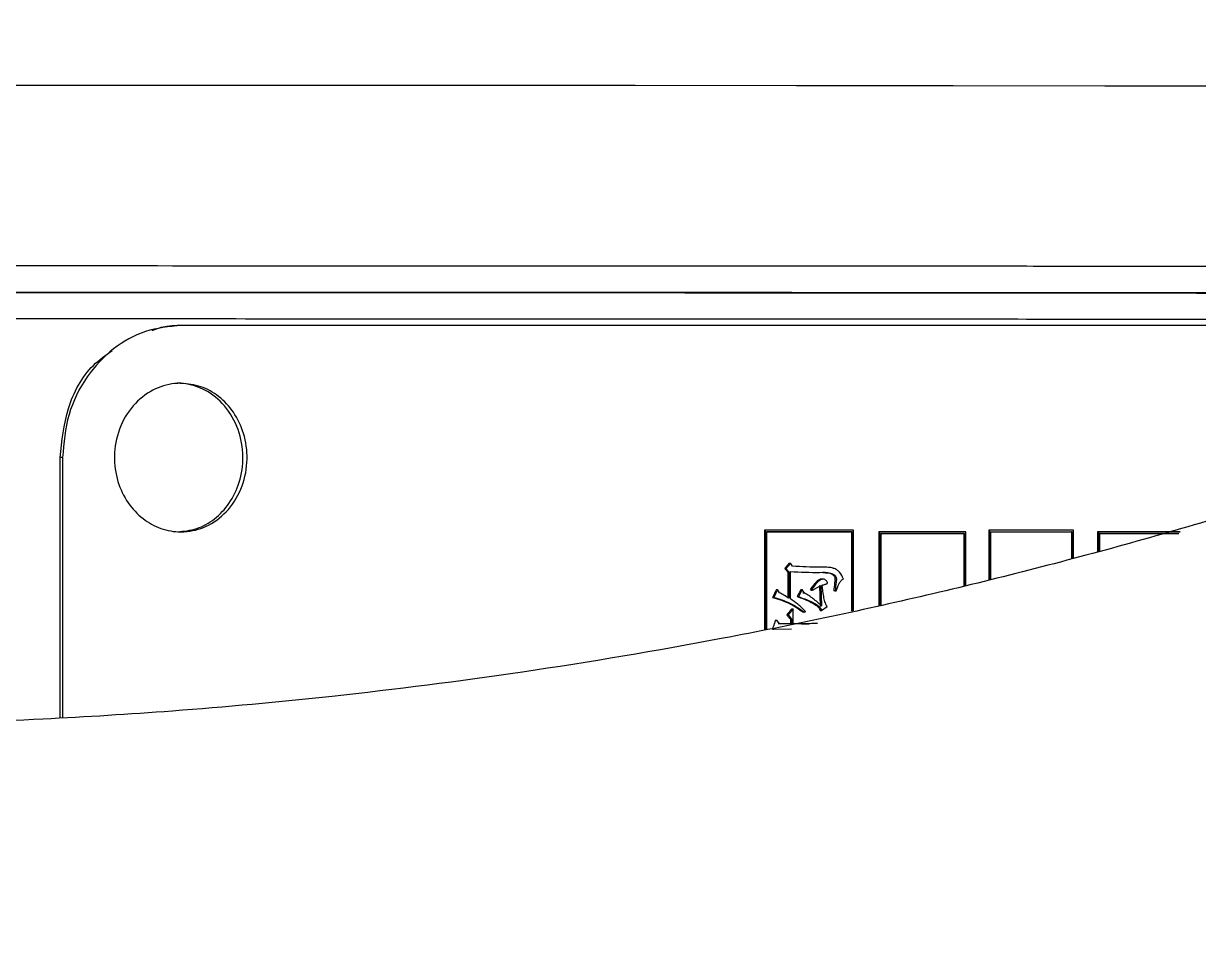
# Model space of a CAD drawing. Header units: millimetres. Extents: x 5659 to 7608, y 3628 to 5007.
# Drawn here: x 6486.67 to 6522.26, y 3853.28 to 3881.24 of the extents above; entities that cross this region are included whole.
import ezdxf

# ---------------------------------------------------------------- set-up
doc = ezdxf.new("R2010")
doc.units = ezdxf.units.MM

msp = doc.modelspace()

# ---------------------------------------------------------------- linework, layer by layer
at = {"color": 7, "linetype": 'Continuous', "lineweight": 25}
for p, q in [((6491.438, 3872.089), (6491.329, 3872.089)), ((6487.779, 3860.198), (6487.779, 3868.089)), ((6487.855, 3868.089), (6487.779, 3868.089)), ((6487.855, 3868.089), (6487.855, 3860.202)), ((6511.788, 3865.89), (6509.113, 3865.89)), ((6509.113, 3865.89), (6509.113, 3862.879)), ((6509.133, 3865.89), (6509.113, 3865.89)), ((6509.133, 3865.89), (6509.133, 3862.884)), ((6511.788, 3865.89), (6511.809, 3865.89)), ((6511.809, 3863.449), (6511.809, 3865.89)), ((6515.906, 3865.89), (6515.906, 3864.399)), ((6518.453, 3865.89), (6515.906, 3865.89)), ((6515.906, 3865.89), (6515.929, 3865.89)), ((6515.929, 3865.89), (6515.929, 3864.405)), ((6518.453, 3865.89), (6518.478, 3865.89)), ((6518.478, 3865.057), (6518.478, 3865.89)), ((6509.174, 3865.84), (6509.174, 3862.892)), ((6511.747, 3865.84), (6511.768, 3865.84)), ((6511.747, 3865.84), (6511.747, 3863.436)), ((6511.768, 3863.441), (6511.768, 3865.84)), ((6515.191, 3865.84), (6512.577, 3865.84)), ((6512.577, 3865.84), (6512.577, 3863.612)), ((6512.599, 3865.84), (6512.577, 3865.84)), ((6512.599, 3865.84), (6512.599, 3863.616)), ((6512.64, 3865.79), (6512.64, 3863.625)), ((6515.151, 3865.79), (6515.174, 3865.79)), ((6515.151, 3865.79), (6515.151, 3864.206)), ((6515.174, 3864.212), (6515.174, 3865.79)), ((6515.191, 3865.84), (6515.214, 3865.84)), ((6515.214, 3864.222), (6515.214, 3865.84)), ((6515.969, 3864.415), (6515.969, 3865.84)), ((6518.439, 3865.84), (6518.414, 3865.84)), ((6518.414, 3865.84), (6518.414, 3865.041)), ((6518.439, 3865.84), (6518.439, 3865.047)), ((6519.202, 3865.84), (6519.202, 3865.243)), ((6519.228, 3865.84), (6519.202, 3865.84)), ((6519.228, 3865.84), (6519.228, 3865.249)), ((6521.676, 3865.84), (6519.254, 3865.84)), ((6519.267, 3865.79), (6519.267, 3865.259)), ((6521.638, 3865.79), (6521.665, 3865.79)), ((6521.676, 3865.84), (6521.703, 3865.84)), ((6509.901, 3864.894), (6509.766, 3864.732)), ((6509.862, 3864.894), (6509.901, 3864.894)), ((6509.964, 3864.796), (6509.901, 3864.894)), ((6509.727, 3864.732), (6509.766, 3864.732)), ((6509.766, 3864.732), (6509.857, 3864.623)), ((6509.817, 3864.623), (6509.817, 3863.834)), ((6509.817, 3864.623), (6509.857, 3864.623)), ((6509.857, 3864.623), (6509.857, 3863.834)), ((6509.901, 3863.812), (6509.901, 3864.634)), ((6509.514, 3864.093), (6509.397, 3863.855)), ((6509.475, 3864.093), (6509.514, 3864.093)), ((6509.568, 3863.996), (6509.514, 3864.093)), ((6510.261, 3864.093), (6510.144, 3863.877)), ((6510.221, 3864.093), (6510.261, 3864.093)), ((6510.315, 3863.996), (6510.261, 3864.093)), ((6510.526, 3864.072), (6510.508, 3864.104)), ((6510.548, 3864.104), (6510.508, 3864.104)), ((6510.566, 3864.072), (6510.548, 3864.104)), ((6510.566, 3864.072), (6510.826, 3864.212)), ((6510.785, 3864.212), (6510.803, 3863.596)), ((6510.826, 3864.212), (6510.844, 3863.596)), ((6509.358, 3863.855), (6509.397, 3863.855)), ((6510.105, 3863.877), (6510.144, 3863.877)), ((6510.275, 3863.996), (6510.315, 3863.996)), ((6510.526, 3864.072), (6510.566, 3864.072)), ((6511.249, 3864.05), (6511.213, 3864.05)), ((6511.254, 3864.05), (6511.213, 3864.05)), ((6511.249, 3864.05), (6511.29, 3864.05)), ((6511.29, 3864.05), (6511.254, 3864.05)), ((6509.982, 3863.509), (6509.83, 3863.325)), ((6509.943, 3863.509), (6509.982, 3863.509)), ((6509.982, 3863.055), (6509.982, 3863.509)), ((6510.32, 3863.423), (6510.293, 3863.401)), ((6510.333, 3863.401), (6510.293, 3863.401)), ((6510.36, 3863.423), (6510.333, 3863.401)), ((6510.803, 3863.596), (6510.844, 3863.596)), ((6510.803, 3863.455), (6510.844, 3863.455)), ((6510.844, 3863.455), (6511.013, 3863.574)), ((6509.448, 3863.163), (6509.487, 3863.163)), ((6509.568, 3863.055), (6509.487, 3863.163)), ((6509.898, 3863.055), (6509.529, 3863.055)), ((6509.937, 3863.055), (6509.568, 3863.055)), ((6509.79, 3863.325), (6509.83, 3863.325)), ((6509.83, 3863.325), (6509.937, 3863.196)), ((6509.898, 3863.196), (6509.898, 3863.055)), ((6509.898, 3863.196), (6509.937, 3863.196)), ((6509.898, 3863.055), (6509.937, 3863.055)), ((6509.937, 3863.196), (6509.937, 3863.055)), ((6510.232, 3863.055), (6510.459, 3863.057)), ((6510.716, 3863.059), (6510.252, 3863.055)), ((6509.358, 3862.893), (6509.397, 3862.893)), ((6509.397, 3862.893), (6509.937, 3862.903))]:
    msp.add_line(p, q, dxfattribs=at)
at = {"color": 7, "linetype": 'Continuous', "lineweight": 25, "flags": 128}
msp.add_lwpolyline([(6484.746, 3879.372), (6489.95, 3879.371), (6495.109, 3879.369), (6500.199, 3879.367), (6505.198, 3879.364), (6510.083, 3879.36), (6514.832, 3879.355), (6519.424, 3879.35), (6523.838, 3879.344), (6528.055, 3879.337), (6532.055, 3879.33), (6535.82, 3879.322), (6539.334, 3879.314), (6542.581, 3879.305), (6545.545, 3879.296), (6548.215, 3879.286), (6550.577, 3879.276), (6552.622, 3879.266), (6553.57, 3879.26)], dxfattribs=at)
at = {"color": 7, "linetype": 'Continuous', "lineweight": 25}
for points, knots in [([(6479.419, 3839.983), (6481.979, 3840.008), (6485.56, 3840.043), (6490.829, 3840.322), (6495.293, 3840.657), (6500.609, 3841.223), (6506.178, 3841.996), (6511.992, 3843.006), (6517.963, 3844.262), (6524.039, 3845.773), (6530.177, 3847.543), (6536.342, 3849.578), (6542.506, 3851.877), (6548.643, 3854.442), (6554.731, 3857.273), (6560.75, 3860.366), (6566.683, 3863.721), (6572.512, 3867.333), (6578.222, 3871.199), (6583.797, 3875.313), (6589.225, 3879.67), (6594.49, 3884.264), (6599.582, 3889.089), (6604.487, 3894.137), (6609.193, 3899.4), (6613.691, 3904.87), (6617.969, 3910.538), (6622.018, 3916.395), (6625.828, 3922.432), (6629.389, 3928.637), (6632.695, 3935.002), (6635.735, 3941.515), (6638.505, 3948.164), (6640.995, 3954.938), (6643.2, 3961.826), (6645.115, 3968.815), (6646.734, 3975.892), (6648.051, 3983.046), (6649.064, 3990.263), (6649.769, 3997.53), (6650.162, 4004.834), (6650.241, 4012.162), (6650.004, 4019.5), (6649.449, 4026.835), (6648.577, 4034.153), (6647.387, 4041.44), (6645.879, 4048.682), (6644.054, 4055.867), (6641.913, 4062.98), (6639.459, 4070.007), (6636.695, 4076.936), (6633.622, 4083.752), (6630.245, 4090.443), (6626.567, 4096.995), (6622.594, 4103.395), (6618.329, 4109.63), (6613.777, 4115.688), (6608.945, 4121.556), (6603.838, 4127.223), (6598.462, 4132.675), (6593.015, 4137.723), (6587.542, 4142.375), (6582.083, 4146.645), (6576.458, 4150.687), (6570.677, 4154.495), (6564.75, 4158.064), (6558.687, 4161.386), (6552.501, 4164.456), (6546.205, 4167.269), (6539.811, 4169.821), (6533.336, 4172.107), (6526.798, 4174.124), (6520.223, 4175.866), (6513.65, 4177.331), (6507.157, 4178.513), (6500.867, 4179.41), (6495.343, 4179.993), (6490.461, 4180.361), (6485.636, 4180.6), (6479.662, 4180.718), (6474.145, 4180.607), (6468.876, 4180.335), (6464.412, 4179.998), (6459.096, 4179.433), (6453.527, 4178.66), (6447.713, 4177.65), (6441.742, 4176.393), (6435.666, 4174.883), (6429.528, 4173.112), (6423.363, 4171.078), (6417.199, 4168.778), (6411.062, 4166.213), (6404.974, 4163.383), (6398.955, 4160.289), (6393.022, 4156.934), (6387.193, 4153.322), (6381.483, 4149.457), (6375.907, 4145.343), (6370.48, 4140.985), (6365.214, 4136.391), (6360.123, 4131.567), (6355.218, 4126.519), (6350.511, 4121.256), (6346.014, 4115.786), (6341.735, 4110.118), (6337.687, 4104.261), (6333.877, 4098.224), (6330.315, 4092.018), (6327.011, 4085.653), (6323.968, 4079.141), (6321.206, 4072.49), (6318.869, 4066.208), (6317.59, 4062.103), (6317.027, 4060.294)], [0, 0, 0, 0, 0.010207, 0.014274, 0.021037, 0.028056, 0.035587, 0.043451, 0.051578, 0.059911, 0.06841, 0.077044, 0.085791, 0.094634, 0.103558, 0.112554, 0.121612, 0.130726, 0.13989, 0.149098, 0.158347, 0.167633, 0.176954, 0.186306, 0.195688, 0.205098, 0.214535, 0.223996, 0.233481, 0.242989, 0.252518, 0.262068, 0.271639, 0.281229, 0.290838, 0.300466, 0.310113, 0.319778, 0.329461, 0.339162, 0.348881, 0.358618, 0.368373, 0.378146, 0.387938, 0.397748, 0.407578, 0.417427, 0.427296, 0.437185, 0.447097, 0.457031, 0.466988, 0.47697, 0.486979, 0.497016, 0.507082, 0.517181, 0.527315, 0.537488, 0.547704, 0.556915, 0.566123, 0.575327, 0.584526, 0.593719, 0.602905, 0.612082, 0.621247, 0.630396, 0.639524, 0.64862, 0.657668, 0.666638, 0.675463, 0.683979, 0.691963, 0.697606, 0.703501, 0.71122, 0.721427, 0.725494, 0.732257, 0.739276, 0.746807, 0.754671, 0.762798, 0.771131, 0.77963, 0.788264, 0.797011, 0.805853, 0.814778, 0.823774, 0.832832, 0.841946, 0.85111, 0.860318, 0.869567, 0.878853, 0.888174, 0.897526, 0.906908, 0.916318, 0.925755, 0.935216, 0.944701, 0.954208, 0.963738, 0.973288, 0.982858, 0.992449, 1, 1, 1, 1]), ([(6624.149, 3968.255), (6623.848, 3967.193), (6622.912, 3963.889), (6621.005, 3958.437), (6618.447, 3951.91), (6615.562, 3945.498), (6612.377, 3939.21), (6608.889, 3933.062), (6605.104, 3927.066), (6601.027, 3921.237), (6596.664, 3915.588), (6592.02, 3910.132), (6587.101, 3904.883), (6582.092, 3900.026), (6577.037, 3895.555), (6571.979, 3891.456), (6566.751, 3887.583), (6561.364, 3883.941), (6555.828, 3880.538), (6550.155, 3877.379), (6544.358, 3874.472), (6538.45, 3871.822), (6532.447, 3869.433), (6526.364, 3867.31), (6520.224, 3865.458), (6514.057, 3863.88), (6507.913, 3862.581), (6501.904, 3861.569), (6496.337, 3860.858), (6491.492, 3860.412), (6487.022, 3860.135), (6483.117, 3859.997), (6480.518, 3859.987), (6479.47, 3859.983)], [0, 0, 0, 0, 0.017078, 0.053144, 0.089298, 0.125545, 0.161888, 0.198335, 0.23489, 0.271563, 0.308361, 0.345297, 0.382382, 0.419634, 0.453214, 0.486783, 0.520336, 0.55387, 0.58738, 0.62086, 0.654303, 0.687696, 0.721023, 0.754256, 0.787351, 0.820228, 0.85273, 0.884498, 0.914491, 0.939551, 0.959781, 0.98378, 1, 1, 1, 1]), ([(6479.852, 3873.901), (6482.284, 3873.902), (6487.13, 3873.902), (6494.308, 3873.901), (6500.154, 3873.899), (6504.711, 3873.898), (6508.059, 3873.896), (6511.334, 3873.894), (6514.533, 3873.893), (6517.648, 3873.891), (6521.601, 3873.888), (6526.396, 3873.884), (6531.951, 3873.878), (6537.3, 3873.871), (6541.004, 3873.865), (6542.676, 3873.862), (6542.883, 3873.861)], [0, 0, 0, 0, 0.099314, 0.197878, 0.29569, 0.344327, 0.392776, 0.441037, 0.48911, 0.536996, 0.584693, 0.676006, 0.773113, 0.876014, 0.984707, 1, 1, 1, 1]), ([(6479.847, 3873.1), (6482.21, 3873.1), (6487.049, 3873.1), (6494.413, 3873.099), (6501.97, 3873.097), (6509.621, 3873.094), (6517.241, 3873.09), (6524.707, 3873.084), (6531.801, 3873.076), (6537.374, 3873.069), (6540.169, 3873.064), (6541.101, 3873.062)], [0, 0, 0, 0, 0.099936, 0.20465, 0.314142, 0.428413, 0.547463, 0.671293, 0.799904, 0.933297, 1, 1, 1, 1]), ([(6479.847, 3873.088), (6480.154, 3873.088), (6480.965, 3873.088), (6482.387, 3873.088), (6483.899, 3873.088), (6485.106, 3873.088), (6486, 3873.088), (6486.97, 3873.088), (6488.205, 3873.088), (6489.419, 3873.088), (6490.566, 3873.088), (6491.847, 3873.087), (6493.683, 3873.087), (6495.361, 3873.087), (6496.711, 3873.086), (6497.52, 3873.086), (6498.375, 3873.086), (6499.275, 3873.086), (6500.219, 3873.086), (6503.153, 3873.085), (6507.7, 3873.083), (6513.393, 3873.08), (6518.063, 3873.077), (6521.778, 3873.074), (6524.607, 3873.071), (6526.616, 3873.069), (6527.802, 3873.068), (6528.361, 3873.067), (6528.523, 3873.067), (6528.575, 3873.067), (6528.594, 3873.067), (6528.601, 3873.067), (6528.603, 3873.067), (6528.604, 3873.067), (6528.604, 3873.067), (6528.605, 3873.067), (6528.605, 3873.067), (6528.605, 3873.067), (6528.605, 3873.067), (6528.873, 3873.067), (6529.556, 3873.066), (6530.811, 3873.065), (6532.319, 3873.063), (6533.717, 3873.061), (6534.737, 3873.06), (6535.51, 3873.059), (6536.335, 3873.058), (6537.321, 3873.056), (6538.297, 3873.055), (6539.097, 3873.053), (6539.876, 3873.052), (6540.514, 3873.051), (6540.952, 3873.05), (6541.074, 3873.05)], [0, 0, 0, 0, 0.012973, 0.034337, 0.060199, 0.077036, 0.085541, 0.098133, 0.118255, 0.138092, 0.149882, 0.167263, 0.192912, 0.228649, 0.239676, 0.251395, 0.263806, 0.27691, 0.290705, 0.305192, 0.405966, 0.493675, 0.568315, 0.629883, 0.678375, 0.713791, 0.736127, 0.74239, 0.744295, 0.745005, 0.745236, 0.745322, 0.745357, 0.745372, 0.745378, 0.745381, 0.745382, 0.745383, 0.745383, 0.745383, 0.760108, 0.782989, 0.815582, 0.846332, 0.865142, 0.876857, 0.893505, 0.916185, 0.939041, 0.956594, 0.969065, 0.991384, 1, 1, 1, 1]), ([(6532.977, 3872.261), (6532.127, 3872.262), (6530.203, 3872.264), (6527.039, 3872.267), (6523.616, 3872.271), (6518.626, 3872.275), (6511.804, 3872.279), (6502.906, 3872.284), (6493.755, 3872.286), (6484.508, 3872.287), (6475.288, 3872.286), (6469.258, 3872.285), (6466.262, 3872.284)], [0, 0, 0, 0, 0.048952, 0.110958, 0.16991, 0.225807, 0.358661, 0.489986, 0.619783, 0.748051, 0.87479, 1, 1, 1, 1]), ([(6491.437, 3872.089), (6491.072, 3872.052), (6490.342, 3871.979), (6489.347, 3871.409), (6488.535, 3870.542), (6487.966, 3869.394), (6487.892, 3868.529), (6487.855, 3868.089)], [0, 0, 0, 0, 0.184668, 0.369995, 0.565851, 0.779444, 1, 1, 1, 1]), ([(6490.564, 3871.939), (6490.712, 3871.995), (6490.96, 3872.088), (6491.223, 3872.089), (6491.328, 3872.089)], [0, 0, 0, 0, 0.598586, 1, 1, 1, 1]), ([(6538.933, 3872.089), (6538.177, 3872.089), (6535.734, 3872.089), (6531.167, 3872.089), (6526.087, 3872.089), (6520.703, 3872.089), (6516.174, 3872.089), (6510.283, 3872.089), (6505.399, 3872.089), (6498.734, 3872.089), (6494.441, 3872.089), (6491.437, 3872.089)], [0, 0, 0, 0, 0.063071, 0.203688, 0.344307, 0.414547, 0.555165, 0.625405, 0.766021, 0.83626, 1, 1, 1, 1]), ([(6487.779, 3868.089), (6487.832, 3868.59), (6487.937, 3869.593), (6488.55, 3870.758), (6489.158, 3871.19), (6489.355, 3871.33)], [0, 0, 0, 0, 0.402722, 0.806503, 1, 1, 1, 1]), ([(6491.437, 3870.339), (6491.642, 3870.318), (6492.053, 3870.277), (6492.61, 3869.955), (6493.067, 3869.467), (6493.378, 3868.807), (6493.485, 3868.027), (6493.336, 3867.213), (6492.925, 3866.501), (6492.322, 3866.016), (6491.789, 3865.854), (6491.295, 3865.828), (6490.82, 3865.91), (6490.261, 3866.22), (6489.802, 3866.712), (6489.489, 3867.37), (6489.381, 3868.151), (6489.532, 3868.964), (6489.945, 3869.677), (6490.548, 3870.159), (6491.083, 3870.327), (6491.374, 3870.337), (6491.437, 3870.339)], [0, 0, 0, 0, 0.0462762, 0.0927191, 0.1417154, 0.1951897, 0.2536855, 0.3152612, 0.376912, 0.4343703, 0.4858167, 0.5000047, 0.5462543, 0.592701, 0.6417985, 0.6951551, 0.753514, 0.8153974, 0.8768635, 0.9341609, 0.9857367, 1, 1, 1, 1]), ([(6491.329, 3865.839), (6491.53, 3865.859), (6491.934, 3865.9), (6492.482, 3866.216), (6492.934, 3866.698), (6493.246, 3867.352), (6493.359, 3868.133), (6493.215, 3868.952), (6492.808, 3869.672), (6492.208, 3870.16), (6491.677, 3870.328), (6491.39, 3870.337), (6491.328, 3870.339)], [0, 0, 0, 0, 0.0912038, 0.1828761, 0.2801993, 0.3866808, 0.5040829, 0.6292887, 0.7538352, 0.8693163, 0.9721511, 1, 1, 1, 1]), ([(6511.809, 3865.89), (6511.543, 3865.89), (6511.011, 3865.89), (6510.12, 3865.89), (6509.492, 3865.89), (6509.133, 3865.89)], [0, 0, 0, 0, 0.300086, 0.600172, 1, 1, 1, 1]), ([(6518.478, 3865.89), (6518.225, 3865.89), (6517.72, 3865.89), (6516.871, 3865.89), (6516.272, 3865.89), (6515.929, 3865.89)], [0, 0, 0, 0, 0.300086, 0.600172, 1, 1, 1, 1]), ([(6511.768, 3865.84), (6511.502, 3865.84), (6510.97, 3865.84), (6510.106, 3865.84), (6509.505, 3865.84), (6509.174, 3865.84)], [0, 0, 0, 0, 0.309667, 0.619335, 1, 1, 1, 1]), ([(6509.174, 3865.84), (6509.429, 3865.84), (6509.944, 3865.84), (6510.803, 3865.84), (6511.404, 3865.84), (6511.747, 3865.84)], [0, 0, 0, 0, 0.294871, 0.597185, 1, 1, 1, 1]), ([(6515.214, 3865.84), (6514.955, 3865.84), (6514.435, 3865.84), (6513.564, 3865.84), (6512.95, 3865.84), (6512.599, 3865.84)], [0, 0, 0, 0, 0.3000859, 0.6001718, 1, 1, 1, 1]), ([(6515.174, 3865.79), (6514.914, 3865.79), (6514.395, 3865.79), (6513.551, 3865.79), (6512.964, 3865.79), (6512.64, 3865.79)], [0, 0, 0, 0, 0.309667, 0.619335, 1, 1, 1, 1]), ([(6512.64, 3865.79), (6512.845, 3865.79), (6513.264, 3865.79), (6514.103, 3865.79), (6514.732, 3865.79), (6515.151, 3865.79)], [0, 0, 0, 0, 0.243669, 0.495846, 1, 1, 1, 1]), ([(6515.969, 3865.84), (6516.226, 3865.84), (6516.74, 3865.84), (6517.564, 3865.84), (6518.128, 3865.84), (6518.439, 3865.84)], [0, 0, 0, 0, 0.309667, 0.619335, 1, 1, 1, 1]), ([(6515.969, 3865.84), (6516.169, 3865.84), (6516.576, 3865.84), (6517.393, 3865.84), (6518.006, 3865.84), (6518.414, 3865.84)], [0, 0, 0, 0, 0.242842, 0.4952944, 1, 1, 1, 1]), ([(6521.703, 3865.84), (6521.458, 3865.84), (6520.968, 3865.84), (6520.143, 3865.84), (6519.561, 3865.84), (6519.228, 3865.84)], [0, 0, 0, 0, 0.300086, 0.600172, 1, 1, 1, 1]), ([(6521.665, 3865.79), (6521.42, 3865.79), (6520.929, 3865.79), (6520.131, 3865.79), (6519.574, 3865.79), (6519.267, 3865.79)], [0, 0, 0, 0, 0.309667, 0.619335, 1, 1, 1, 1]), ([(6519.267, 3865.79), (6519.46, 3865.79), (6519.855, 3865.79), (6520.647, 3865.79), (6521.242, 3865.79), (6521.638, 3865.79)], [0, 0, 0, 0, 0.241953, 0.494702, 1, 1, 1, 1]), ([(6509.862, 3864.894), (6509.84, 3864.867), (6509.795, 3864.813), (6509.75, 3864.759), (6509.727, 3864.732)], [0, 0, 0, 0, 0.5, 1, 1, 1, 1]), ([(6511.504, 3864.407), (6511.472, 3864.482), (6511.425, 3864.592), (6511.31, 3864.693), (6511.114, 3864.778), (6510.655, 3864.758), (6510.241, 3864.781), (6509.964, 3864.796)], [0, 0, 0, 0, 0.132026, 0.196101, 0.258534, 0.505562, 1, 1, 1, 1]), ([(6509.727, 3864.732), (6509.738, 3864.719), (6509.758, 3864.695), (6509.788, 3864.659), (6509.807, 3864.635), (6509.817, 3864.623)], [0, 0, 0, 0, 0.346323, 0.673162, 1, 1, 1, 1]), ([(6509.901, 3864.634), (6510.196, 3864.62), (6510.6, 3864.6), (6511.046, 3864.622), (6511.207, 3864.559), (6511.263, 3864.504), (6511.29, 3864.449), (6511.294, 3864.383), (6511.276, 3864.251), (6511.264, 3864.139), (6511.254, 3864.05)], [0, 0, 0, 0, 0.489233, 0.672718, 0.735367, 0.76608, 0.796242, 0.828596, 0.864188, 1, 1, 1, 1]), ([(6510.878, 3864.605), (6510.893, 3864.604), (6510.966, 3864.6), (6511.064, 3864.602), (6511.163, 3864.558), (6511.214, 3864.515), (6511.244, 3864.462), (6511.256, 3864.387), (6511.231, 3864.25), (6511.22, 3864.131), (6511.213, 3864.05)], [0, 0, 0, 0, 0.059261, 0.277391, 0.368105, 0.4594, 0.520103, 0.580915, 0.717891, 1, 1, 1, 1]), ([(6509.475, 3864.093), (6509.461, 3864.064), (6509.434, 3864.009), (6509.395, 3863.93), (6509.37, 3863.88), (6509.358, 3863.855)], [0, 0, 0, 0, 0.374291, 0.687145, 1, 1, 1, 1]), ([(6510.221, 3864.093), (6510.205, 3864.064), (6510.178, 3864.014), (6510.139, 3863.942), (6510.116, 3863.899), (6510.105, 3863.877)], [0, 0, 0, 0, 0.402508, 0.701255, 1, 1, 1, 1]), ([(6510.869, 3864.403), (6510.867, 3864.404), (6510.849, 3864.412), (6510.806, 3864.402), (6510.708, 3864.355), (6510.614, 3864.238), (6510.538, 3864.143), (6510.508, 3864.104)], [0, 0, 0, 0, 0.016217, 0.1216, 0.261121, 0.702097, 1, 1, 1, 1]), ([(6510.862, 3864.223), (6510.893, 3864.231), (6510.941, 3864.244), (6510.994, 3864.261), (6511.012, 3864.277), (6511.017, 3864.283), (6511.019, 3864.288), (6511.021, 3864.294), (6511.02, 3864.303), (6511.016, 3864.319), (6511.003, 3864.34), (6510.98, 3864.368), (6510.945, 3864.395), (6510.897, 3864.411), (6510.847, 3864.402), (6510.801, 3864.382), (6510.747, 3864.337), (6510.659, 3864.248), (6510.593, 3864.162), (6510.548, 3864.104)], [0, 0, 0, 0, 0.12083, 0.185578, 0.200463, 0.207293, 0.213836, 0.220353, 0.227161, 0.24221, 0.277123, 0.31159, 0.371541, 0.433275, 0.493638, 0.554959, 0.617623, 0.744187, 1, 1, 1, 1]), ([(6511.013, 3863.574), (6510.988, 3863.623), (6510.937, 3863.72), (6510.897, 3863.943), (6510.876, 3864.111), (6510.862, 3864.223)], [0, 0, 0, 0, 0.2461025, 0.4965719, 1, 1, 1, 1]), ([(6511.29, 3864.05), (6511.311, 3864.122), (6511.343, 3864.229), (6511.411, 3864.335), (6511.46, 3864.385), (6511.489, 3864.4), (6511.504, 3864.407)], [0, 0, 0, 0, 0.509381, 0.758484, 0.880594, 1, 1, 1, 1]), ([(6509.358, 3863.855), (6509.543, 3863.798), (6509.876, 3863.696), (6510.165, 3863.492), (6510.293, 3863.401)], [0, 0, 0, 0, 0.55646, 1, 1, 1, 1]), ([(6509.397, 3863.855), (6509.562, 3863.805), (6509.896, 3863.705), (6510.187, 3863.503), (6510.333, 3863.401)], [0, 0, 0, 0, 0.496751, 1, 1, 1, 1]), ([(6509.857, 3863.834), (6509.805, 3863.861), (6509.708, 3863.913), (6509.613, 3863.97), (6509.568, 3863.996)], [0, 0, 0, 0, 0.532976, 1, 1, 1, 1]), ([(6510.36, 3863.423), (6510.283, 3863.501), (6510.141, 3863.646), (6509.977, 3863.76), (6509.901, 3863.812)], [0, 0, 0, 0, 0.5414486, 1, 1, 1, 1]), ([(6510.105, 3863.877), (6510.233, 3863.832), (6510.43, 3863.763), (6510.641, 3863.644), (6510.758, 3863.557), (6510.788, 3863.489), (6510.803, 3863.455)], [0, 0, 0, 0, 0.4932792, 0.7531003, 0.8752204, 1, 1, 1, 1]), ([(6510.144, 3863.877), (6510.272, 3863.831), (6510.498, 3863.75), (6510.738, 3863.62), (6510.833, 3863.503), (6510.841, 3863.465), (6510.844, 3863.455)], [0, 0, 0, 0, 0.494165, 0.869161, 0.966217, 1, 1, 1, 1]), ([(6510.844, 3863.596), (6510.761, 3863.672), (6510.596, 3863.822), (6510.408, 3863.938), (6510.315, 3863.996)], [0, 0, 0, 0, 0.5023466, 1, 1, 1, 1]), ([(6509.943, 3863.509), (6509.922, 3863.484), (6509.886, 3863.441), (6509.835, 3863.38), (6509.805, 3863.343), (6509.79, 3863.325)], [0, 0, 0, 0, 0.407433, 0.703717, 1, 1, 1, 1]), ([(6509.448, 3863.163), (6509.438, 3863.131), (6509.417, 3863.071), (6509.387, 3862.98), (6509.368, 3862.922), (6509.358, 3862.893)], [0, 0, 0, 0, 0.35122, 0.67561, 1, 1, 1, 1]), ([(6509.79, 3863.325), (6509.801, 3863.313), (6509.821, 3863.288), (6509.857, 3863.245), (6509.883, 3863.214), (6509.898, 3863.196)], [0, 0, 0, 0, 0.288603, 0.577204, 1, 1, 1, 1]), ([(6510.252, 3863.055), (6510.202, 3863.055), (6510.112, 3863.055), (6510.022, 3863.055), (6509.982, 3863.055)], [0, 0, 0, 0, 0.56, 1, 1, 1, 1]), ([(6510.232, 3863.055), (6510.195, 3863.055), (6510.122, 3863.055), (6510.028, 3863.055), (6509.982, 3863.055)], [0, 0, 0, 0, 0.510364, 1, 1, 1, 1]), ([(6510.716, 3863.059), (6510.662, 3863.059), (6510.573, 3863.058), (6510.474, 3863.057), (6510.424, 3863.056), (6510.382, 3863.056), (6510.32, 3863.055), (6510.262, 3863.055), (6510.232, 3863.055)], [0, 0, 0, 0, 0.346989, 0.56406, 0.627993, 0.665176, 0.826013, 1, 1, 1, 1])]:
    msp.add_open_spline(points, degree=3, knots=knots, dxfattribs=at)

doc.saveas('drawing.dxf')
